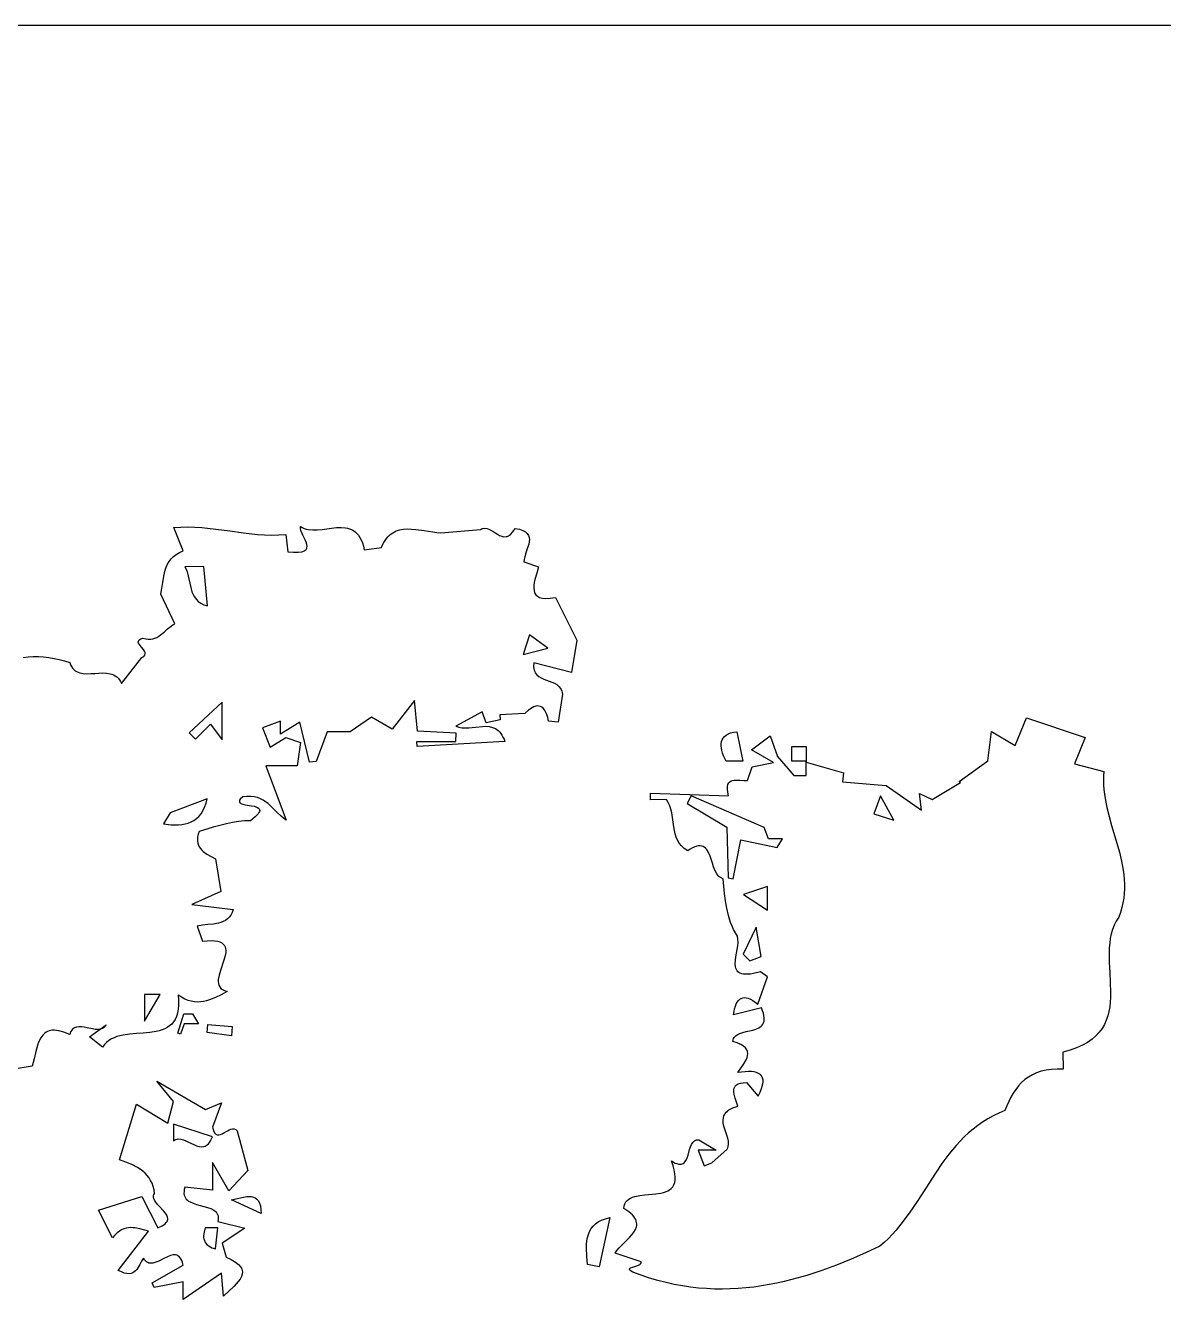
# Model space of a CAD drawing. Header units: metres. Extents: x 0 to 50, y 0 to 50.
# Drawn here: x 26.51 to 36.19, y 39.16 to 50 of the extents above; entities that cross this region are included whole.
import ezdxf

# ---------------------------------------------------------------- set-up
doc = ezdxf.new("R2010")
doc.units = ezdxf.units.M

msp = doc.modelspace()

# ---------------------------------------------------------------- linework, layer by layer
for points in [[(47, 50), (3, 50)], [(26.491465, 44.625365), (26.534645, 44.630359), (26.578177, 44.632709), (26.622008, 44.632484), (26.666083, 44.629757), (26.710348, 44.624597), (26.75475, 44.617075), (26.799235, 44.607261), (26.843749, 44.595225), (26.888237, 44.581039), (26.888237, 44.581039), (26.895087, 44.562874), (26.903158, 44.547115), (26.912372, 44.533602), (26.92265, 44.522177), (26.933917, 44.51268), (26.946094, 44.504951), (26.959104, 44.49883), (26.972868, 44.494159), (27.002352, 44.488528), (27.033926, 44.486783), (27.066968, 44.487646), (27.100859, 44.489844), (27.134978, 44.492101), (27.168704, 44.493141), (27.201418, 44.49169), (27.232497, 44.486472), (27.247231, 44.482052), (27.261323, 44.476212), (27.274696, 44.468792), (27.287274, 44.459634), (27.298977, 44.448577), (27.309729, 44.435463), (27.319453, 44.420132), (27.32807, 44.402424), (27.502297, 44.623782), (27.502297, 44.623782), (27.517412, 44.634786), (27.526119, 44.645987), (27.529374, 44.657323), (27.528132, 44.668737), (27.523352, 44.680168), (27.515987, 44.691558), (27.497336, 44.713977), (27.479829, 44.735518), (27.473896, 44.745812), (27.471118, 44.755709), (27.472453, 44.765149), (27.478856, 44.774073), (27.491283, 44.782423), (27.510692, 44.790139), (27.510692, 44.790139), (27.534112, 44.783012), (27.555827, 44.779641), (27.576018, 44.779638), (27.594865, 44.782616), (27.612551, 44.788189), (27.629256, 44.795969), (27.645163, 44.80557), (27.660452, 44.816605), (27.689903, 44.841428), (27.71906, 44.867342), (27.749373, 44.891253), (27.765417, 44.901489), (27.782294, 44.910064), (27.663002, 45.163137), (27.663002, 45.163137), (27.67183, 45.212012), (27.678853, 45.263772), (27.68711, 45.316585), (27.692652, 45.342814), (27.699641, 45.368619), (27.70846, 45.39377), (27.719486, 45.41804), (27.733101, 45.441199), (27.749684, 45.463017), (27.769616, 45.483266), (27.793275, 45.501717), (27.821042, 45.51814), (27.853298, 45.532307), (27.774001, 45.730539), (27.774001, 45.730539), (27.833733, 45.734729), (27.893264, 45.735795), (27.952629, 45.734179), (28.011861, 45.730328), (28.130061, 45.717694), (28.248137, 45.701447), (28.36636, 45.685142), (28.485001, 45.672332), (28.544562, 45.668349), (28.60433, 45.666572), (28.664339, 45.667447), (28.724621, 45.671417), (28.741137, 45.523749), (28.741137, 45.523749), (28.791572, 45.520038), (28.831341, 45.520425), (28.86148, 45.524526), (28.883027, 45.531954), (28.890903, 45.536795), (28.897019, 45.542323), (28.901506, 45.548489), (28.904494, 45.555246), (28.906489, 45.570337), (28.904041, 45.587209), (28.898188, 45.605477), (28.889968, 45.624754), (28.870573, 45.664791), (28.861474, 45.684777), (28.854156, 45.704228), (28.849659, 45.722756), (28.849017, 45.739976), (28.849017, 45.739976), (28.864749, 45.730336), (28.881261, 45.722749), (28.898486, 45.717034), (28.916351, 45.713006), (28.953723, 45.709279), (28.992816, 45.710103), (29.033069, 45.714011), (29.073919, 45.719537), (29.114804, 45.725214), (29.155163, 45.729577), (29.194434, 45.731159), (29.232054, 45.728494), (29.25007, 45.725111), (29.267462, 45.720116), (29.284161, 45.713326), (29.300097, 45.704558), (29.315198, 45.693628), (29.329395, 45.680354), (29.342617, 45.664551), (29.354795, 45.646038), (29.365858, 45.624629), (29.375736, 45.600143), (29.384358, 45.572396), (29.391655, 45.541204), (29.537586, 45.560614), (29.537586, 45.560614), (29.547403, 45.582882), (29.557907, 45.603089), (29.569067, 45.621323), (29.580854, 45.637672), (29.593238, 45.652222), (29.606188, 45.665063), (29.619676, 45.676282), (29.633671, 45.685966), (29.663062, 45.701082), (29.694122, 45.711114), (29.726612, 45.716763), (29.760293, 45.718732), (29.794924, 45.717722), (29.830267, 45.714436), (29.902131, 45.703843), (29.973969, 45.69257), (30.009279, 45.688433), (30.043865, 45.686232), (30.380066, 45.713566), (30.380066, 45.713566), (30.388913, 45.71877), (30.397775, 45.722319), (30.415547, 45.724985), (30.433388, 45.722636), (30.451307, 45.716343), (30.469314, 45.707179), (30.487416, 45.696213), (30.523941, 45.673166), (30.542381, 45.663227), (30.560951, 45.655774), (30.579659, 45.651877), (30.598514, 45.652607), (30.607999, 45.655043), (30.617524, 45.659038), (30.62709, 45.664725), (30.636698, 45.672239), (30.656044, 45.693282), (30.675572, 45.72324), (30.675572, 45.72324), (30.711706, 45.715537), (30.740333, 45.705496), (30.762161, 45.693328), (30.777899, 45.679248), (30.788257, 45.66347), (30.793941, 45.646207), (30.795663, 45.627674), (30.79413, 45.608083), (30.790051, 45.587649), (30.784134, 45.566585), (30.769626, 45.523422), (30.756274, 45.480305), (30.751804, 45.459298), (30.74975, 45.438943), (30.874544, 45.396134), (30.874544, 45.396134), (30.858165, 45.341331), (30.843465, 45.287428), (30.838012, 45.261671), (30.834498, 45.237167), (30.833431, 45.214259), (30.835318, 45.193291), (30.840664, 45.174604), (30.849977, 45.158543), (30.863763, 45.145449), (30.882529, 45.135666), (30.906781, 45.129537), (30.937027, 45.127404), (30.973773, 45.129611), (31.017526, 45.1365), (31.199344, 44.773018), (31.154731, 44.49759), (30.833033, 44.579038), (30.833033, 44.579038), (30.832056, 44.545719), (30.833741, 44.531291), (30.836748, 44.518221), (30.840984, 44.506415), (30.846355, 44.495774), (30.860128, 44.477607), (30.877314, 44.462948), (30.897162, 44.451028), (30.918921, 44.441076), (30.94184, 44.432321), (30.988148, 44.415318), (31.010035, 44.405529), (31.030076, 44.393854), (31.047519, 44.379523), (31.061613, 44.361764), (31.067169, 44.351358), (31.071606, 44.339807), (31.07483, 44.327013), (31.076747, 44.312881), (31.04208, 44.075161), (30.958942, 44.084029), (30.958942, 44.084029), (30.951628, 44.114692), (30.943382, 44.140702), (30.93425, 44.162298), (30.92428, 44.179715), (30.913517, 44.193192), (30.902008, 44.202965), (30.8898, 44.209271), (30.876938, 44.212349), (30.863471, 44.212434), (30.849443, 44.209765), (30.834902, 44.204578), (30.819893, 44.19711), (30.788661, 44.176283), (30.756118, 44.149181), (30.54453, 44.137531), (30.547837, 44.094461), (30.429216, 44.070308), (30.395892, 44.162835), (30.169734, 44.042314), (30.169734, 44.042314), (30.195641, 44.032514), (30.222837, 44.027266), (30.251056, 44.025638), (30.280028, 44.026696), (30.339156, 44.033137), (30.398073, 44.039123), (30.42678, 44.039613), (30.454629, 44.037188), (30.481349, 44.030917), (30.506673, 44.019866), (30.518727, 44.012256), (30.530332, 44.003101), (30.541453, 43.992285), (30.552057, 43.97969), (30.56211, 43.9652), (30.571579, 43.948699), (30.58043, 43.930069), (30.58863, 43.909194), (29.840747, 43.868141), (29.839833, 43.909702), (30.170895, 43.909702), (30.172373, 43.980836), (29.845213, 43.997056), (29.819137, 44.259311), (29.630365, 44.014848), (29.454819, 44.11771), (29.271561, 43.992432), (29.07625, 43.992432), (28.983996, 43.739434), (28.925077, 43.733371), (28.844097, 44.073593), (28.681116, 43.97334), (28.681116, 44.08372), (28.528229, 44.025753), (28.590628, 43.863587), (28.723934, 43.945587), (28.848762, 43.900668), (28.821413, 43.702878), (28.555717, 43.702878), (28.727085, 43.24261), (28.727085, 43.24261), (28.706397, 43.257768), (28.686735, 43.274344), (28.64934, 43.310203), (28.612604, 43.347098), (28.57423, 43.381936), (28.553712, 43.397617), (28.531923, 43.411625), (28.508576, 43.423573), (28.483384, 43.433074), (28.456061, 43.439743), (28.426319, 43.443192), (28.393871, 43.443035), (28.358431, 43.438886), (28.358431, 43.438886), (28.337962, 43.419077), (28.332512, 43.410922), (28.329926, 43.403807), (28.329958, 43.397634), (28.332364, 43.392308), (28.336896, 43.387732), (28.343312, 43.383812), (28.360811, 43.377553), (28.382898, 43.372762), (28.432995, 43.364515), (28.457082, 43.359524), (28.477914, 43.352931), (28.493528, 43.343968), (28.498766, 43.338358), (28.501964, 43.331867), (28.502877, 43.324401), (28.50126, 43.315862), (28.496869, 43.306155), (28.489456, 43.295184), (28.478779, 43.282853), (28.46459, 43.269067), (28.424701, 43.236741), (28.424701, 43.236741), (28.374665, 43.234664), (28.324023, 43.229328), (28.272432, 43.220998), (28.219552, 43.209938), (28.165041, 43.196412), (28.108557, 43.180686), (27.988304, 43.14369), (27.988304, 43.14369), (27.980386, 43.12142), (27.975431, 43.100502), (27.973278, 43.080872), (27.97377, 43.062466), (27.976748, 43.04522), (27.982052, 43.029069), (27.989525, 43.013951), (27.999007, 42.999799), (28.01034, 42.986551), (28.023364, 42.974142), (28.053853, 42.951583), (28.089203, 42.93161), (28.128143, 42.91371), (28.171507, 42.634486), (27.925296, 42.523902), (28.2785, 42.480598), (28.2785, 42.480598), (28.269088, 42.455593), (28.257496, 42.434321), (28.243913, 42.416445), (28.228528, 42.401629), (28.211527, 42.389537), (28.193099, 42.379833), (28.173433, 42.37218), (28.152717, 42.366242), (28.108886, 42.358164), (28.063113, 42.352909), (28.016902, 42.347787), (27.97176, 42.340106), (28.016139, 42.212472), (28.016139, 42.212472), (28.055411, 42.215927), (28.089523, 42.216801), (28.118778, 42.215243), (28.143482, 42.211404), (28.16394, 42.205431), (28.180456, 42.197476), (28.193336, 42.187688), (28.202884, 42.176216), (28.209405, 42.163209), (28.213204, 42.148818), (28.214585, 42.133192), (28.213854, 42.11648), (28.207274, 42.080398), (28.195902, 42.041768), (28.168535, 41.961652), (28.157419, 41.922559), (28.151264, 41.885704), (28.15081, 41.868489), (28.15251, 41.852283), (28.156671, 41.837235), (28.163596, 41.823494), (28.173591, 41.811211), (28.186961, 41.800533), (28.204009, 41.791612), (28.225042, 41.784596), (28.225042, 41.784596), (28.176311, 41.75737), (28.127094, 41.732673), (28.077175, 41.712592), (28.051886, 41.704934), (28.02634, 41.699211), (28.000511, 41.695686), (27.974372, 41.694617), (27.947896, 41.696267), (27.921056, 41.700895), (27.893826, 41.708763), (27.866178, 41.72013), (27.838085, 41.735259), (27.809521, 41.754408), (27.809521, 41.754408), (27.813153, 41.709506), (27.813449, 41.669103), (27.810589, 41.63295), (27.804753, 41.600798), (27.796123, 41.572397), (27.784879, 41.547497), (27.771203, 41.52585), (27.755274, 41.507205), (27.737274, 41.491313), (27.717384, 41.477925), (27.695783, 41.466791), (27.672655, 41.457661), (27.648178, 41.450287), (27.622533, 41.444418), (27.568467, 41.436199), (27.511901, 41.431009), (27.454282, 41.426851), (27.397057, 41.42173), (27.341673, 41.41365), (27.315122, 41.407876), (27.289575, 41.400614), (27.26521, 41.391614), (27.24221, 41.380627), (27.220754, 41.367403), (27.201024, 41.351693), (27.183201, 41.333247), (27.167465, 41.311815), (27.056934, 41.398909), (27.197402, 41.500202), (27.197402, 41.500202), (27.190745, 41.490392), (27.183387, 41.482238), (27.175378, 41.475623), (27.166769, 41.470426), (27.147955, 41.463814), (27.127348, 41.461452), (27.105353, 41.462392), (27.082375, 41.465682), (27.035088, 41.475512), (27.011589, 41.480153), (26.988724, 41.483343), (26.9669, 41.484133), (26.94652, 41.481573), (26.927989, 41.474712), (26.919544, 41.469372), (26.911713, 41.462601), (26.904546, 41.454279), (26.898095, 41.444288), (26.892409, 41.43251), (26.88754, 41.418825), (26.88754, 41.418825), (26.838548, 41.438646), (26.795806, 41.450449), (26.776618, 41.453553), (26.758802, 41.454905), (26.742293, 41.454588), (26.727029, 41.452686), (26.712945, 41.449283), (26.699977, 41.444462), (26.688062, 41.438308), (26.677137, 41.430905), (26.658001, 41.412685), (26.642058, 41.390473), (26.628801, 41.364941), (26.617719, 41.336759), (26.608304, 41.306598), (26.600046, 41.27513), (26.584968, 41.210953), (26.568412, 41.149597), (26.365003, 41.114939)], [(27.867632, 45.394761), (27.867632, 45.394761), (27.87816, 45.374852), (27.886535, 45.353309), (27.893259, 45.330463), (27.898833, 45.30664), (27.908539, 45.257381), (27.919666, 45.20816), (27.927017, 45.184385), (27.936228, 45.161605), (27.947801, 45.140149), (27.962238, 45.120345), (27.98004, 45.102522), (28.001709, 45.087008), (28.027747, 45.074131), (28.058655, 45.064221), (28.026848, 45.398834), (27.867632, 45.394761)], [(30.796308, 44.817747), (30.744035, 44.651319), (30.954036, 44.703635), (30.796308, 44.817747)], [(27.956917, 43.930385), (28.084021, 44.057434), (28.184522, 43.923491), (28.184522, 44.24481), (27.904455, 43.985329), (27.956917, 43.930385)], [(35.021277, 44.110389), (35.521892, 43.945569), (35.432076, 43.719269), (35.680977, 43.656682), (35.680977, 43.656682), (35.67785, 43.617697), (35.676841, 43.578892), (35.677784, 43.54025), (35.680514, 43.501754), (35.684864, 43.463389), (35.690667, 43.425136), (35.70597, 43.348905), (35.725091, 43.272927), (35.7467, 43.197069), (35.792061, 43.045182), (35.813153, 42.968886), (35.83141, 42.892177), (35.845503, 42.814923), (35.850572, 42.77605), (35.854102, 42.736991), (35.855925, 42.697728), (35.855875, 42.658246), (35.853787, 42.618528), (35.849493, 42.578556), (35.842828, 42.538316), (35.833625, 42.497789), (35.821717, 42.456959), (35.80694, 42.41581), (35.80694, 42.41581), (35.785496, 42.382598), (35.767958, 42.347842), (35.753978, 42.311681), (35.743208, 42.274251), (35.735299, 42.235689), (35.729902, 42.196133), (35.72667, 42.155718), (35.725254, 42.114583), (35.726476, 42.0307), (35.730783, 41.94558), (35.735387, 41.860319), (35.737501, 41.776014), (35.736753, 41.734563), (35.734338, 41.693762), (35.729908, 41.653749), (35.723113, 41.61466), (35.713605, 41.576633), (35.701037, 41.539805), (35.68506, 41.504312), (35.665325, 41.470292), (35.641484, 41.437882), (35.613188, 41.407219), (35.580091, 41.378441), (35.541842, 41.351683), (35.498094, 41.327084), (35.448498, 41.30478), (35.392706, 41.284909), (35.33037, 41.267608), (35.335048, 41.123605), (35.335048, 41.123605), (35.282837, 41.124914), (35.234266, 41.122328), (35.189159, 41.116016), (35.147343, 41.10615), (35.108645, 41.0929), (35.07289, 41.076435), (35.039905, 41.056927), (35.009515, 41.034544), (34.981547, 41.009459), (34.955826, 40.98184), (34.93218, 40.951858), (34.910434, 40.919683), (34.890415, 40.885486), (34.871947, 40.849437), (34.854859, 40.811706), (34.838975, 40.772463), (34.838975, 40.772463), (34.788102, 40.751005), (34.739716, 40.727406), (34.693681, 40.701784), (34.649864, 40.67426), (34.608129, 40.644953), (34.568342, 40.613983), (34.530369, 40.58147), (34.494075, 40.547533), (34.459325, 40.512292), (34.425986, 40.475867), (34.393921, 40.438378), (34.362998, 40.399944), (34.304034, 40.320721), (34.24802, 40.239156), (34.14053, 40.072831), (34.086902, 39.989987), (34.031917, 39.908632), (33.974498, 39.829724), (33.913569, 39.754221), (33.881451, 39.718045), (33.848053, 39.68308), (33.813238, 39.649445), (33.776874, 39.61726), (33.776874, 39.61726), (33.654623, 39.56095), (33.531387, 39.50747), (33.407118, 39.45743), (33.281769, 39.411439), (33.155292, 39.370108), (33.02764, 39.334046), (32.963359, 39.318182), (32.898766, 39.303863), (32.833855, 39.291167), (32.768621, 39.280169), (32.703057, 39.270946), (32.637158, 39.263573), (32.570918, 39.258128), (32.50433, 39.254686), (32.43739, 39.253324), (32.37009, 39.254117), (32.302425, 39.257142), (32.234389, 39.262476), (32.165976, 39.270194), (32.09718, 39.280373), (32.027996, 39.293088), (31.958417, 39.308417), (31.888437, 39.326435), (31.81805, 39.347219), (31.747251, 39.370844), (31.676033, 39.397388), (31.676033, 39.397388), (31.66078, 39.405959), (31.651231, 39.413275), (31.646728, 39.419517), (31.646612, 39.424867), (31.650226, 39.429506), (31.65691, 39.433617), (31.676854, 39.440977), (31.701178, 39.448401), (31.724612, 39.457343), (31.734348, 39.462837), (31.741887, 39.469255), (31.746568, 39.476779), (31.747735, 39.48559), (31.524073, 39.55831), (31.524073, 39.55831), (31.540342, 39.581726), (31.55968, 39.604599), (31.603617, 39.64923), (31.647991, 39.693231), (31.667874, 39.715319), (31.684906, 39.737635), (31.698101, 39.76031), (31.70647, 39.783472), (31.708537, 39.795276), (31.709028, 39.80725), (31.707819, 39.81941), (31.704787, 39.831772), (31.699808, 39.844353), (31.692761, 39.857168), (31.68352, 39.870234), (31.671962, 39.883567), (31.657965, 39.897183), (31.641405, 39.911097), (31.600103, 39.939887), (31.600103, 39.939887), (31.602845, 39.960874), (31.608576, 39.979007), (31.61706, 39.994518), (31.628061, 40.007638), (31.641346, 40.018598), (31.656678, 40.027628), (31.673823, 40.034961), (31.692546, 40.040828), (31.733783, 40.049087), (31.778509, 40.054254), (31.870905, 40.062712), (31.914813, 40.069703), (31.935371, 40.074698), (31.954686, 40.081), (31.972522, 40.088842), (31.988644, 40.098454), (32.002816, 40.110067), (32.014805, 40.123914), (32.024375, 40.140224), (32.03129, 40.159229), (32.035315, 40.181161), (32.036216, 40.20625), (32.033758, 40.234728), (32.027704, 40.266826), (32.017821, 40.302775), (32.003872, 40.342806), (32.003872, 40.342806), (32.036792, 40.325531), (32.051024, 40.320308), (32.063891, 40.317179), (32.075484, 40.316006), (32.085894, 40.316653), (32.095211, 40.318984), (32.103525, 40.32286), (32.110928, 40.328146), (32.11751, 40.334705), (32.128572, 40.351091), (32.137436, 40.370925), (32.144827, 40.393112), (32.158089, 40.440164), (32.165408, 40.46284), (32.174153, 40.483488), (32.185048, 40.501015), (32.198817, 40.514324), (32.207006, 40.519056), (32.216185, 40.522323), (32.226445, 40.523988), (32.237877, 40.523914), (32.383997, 40.435061), (32.231472, 40.435061), (32.281761, 40.302539), (32.347629, 40.327513), (32.47899, 40.44357), (32.47899, 40.44357), (32.483912, 40.454101), (32.487267, 40.465016), (32.489846, 40.487873), (32.487871, 40.51188), (32.482487, 40.536778), (32.466064, 40.588204), (32.449731, 40.640072), (32.444458, 40.665522), (32.44264, 40.690302), (32.44542, 40.714151), (32.448892, 40.725646), (32.453943, 40.736811), (32.460715, 40.747614), (32.469352, 40.758022), (32.479997, 40.768002), (32.492793, 40.777522), (32.507882, 40.786549), (32.525408, 40.795052), (32.568341, 40.810352), (32.568341, 40.810352), (32.545463, 40.878258), (32.53632, 40.911283), (32.533737, 40.926949), (32.53302, 40.941816), (32.534574, 40.95571), (32.538802, 40.968453), (32.546109, 40.979871), (32.556899, 40.989788), (32.571578, 40.998029), (32.590549, 41.004417), (32.614218, 41.008777), (32.642987, 41.010934), (32.740511, 40.894624), (32.740511, 40.894624), (32.757777, 40.929376), (32.770421, 40.960464), (32.778629, 40.988037), (32.782593, 41.012244), (32.782501, 41.033236), (32.778542, 41.051162), (32.770905, 41.066172), (32.759779, 41.078415), (32.745354, 41.088042), (32.727819, 41.095202), (32.707363, 41.100045), (32.684175, 41.10272), (32.658444, 41.103378), (32.630359, 41.102168), (32.567886, 41.094743), (32.567886, 41.094743), (32.618529, 41.168122), (32.639542, 41.204354), (32.647057, 41.222122), (32.651848, 41.239568), (32.653368, 41.256628), (32.651071, 41.273233), (32.644409, 41.289316), (32.632835, 41.304812), (32.615802, 41.319653), (32.592763, 41.333773), (32.563172, 41.347105), (32.526481, 41.359582), (32.526481, 41.359582), (32.528582, 41.372413), (32.532491, 41.383762), (32.538063, 41.393752), (32.545154, 41.402505), (32.553616, 41.410145), (32.563306, 41.416794), (32.585785, 41.427614), (32.611429, 41.435947), (32.639073, 41.442778), (32.695715, 41.455869), (32.722386, 41.464096), (32.746406, 41.474757), (32.766614, 41.488834), (32.774924, 41.497461), (32.781845, 41.507312), (32.787232, 41.518509), (32.790938, 41.531174), (32.792818, 41.545432), (32.792728, 41.561405), (32.790522, 41.579216), (32.786054, 41.598988), (32.779179, 41.620844), (32.769752, 41.644907), (32.531304, 41.586648), (32.531304, 41.586648), (32.535759, 41.613469), (32.541229, 41.637702), (32.547739, 41.659296), (32.555312, 41.6782), (32.563973, 41.694362), (32.573748, 41.707729), (32.58466, 41.718252), (32.596735, 41.725878), (32.609997, 41.730556), (32.62447, 41.732233), (32.64018, 41.73086), (32.657151, 41.726383), (32.675407, 41.718752), (32.694973, 41.707915), (32.715874, 41.69382), (32.738134, 41.676416), (32.821672, 41.908126), (32.759755, 41.951539), (32.759755, 41.951539), (32.701126, 41.937184), (32.676143, 41.933092), (32.653862, 41.930926), (32.634146, 41.930588), (32.616855, 41.931979), (32.601852, 41.935003), (32.588998, 41.939559), (32.578154, 41.945552), (32.569183, 41.952881), (32.561945, 41.96145), (32.556302, 41.971159), (32.552115, 41.981912), (32.549247, 41.993609), (32.546913, 42.019445), (32.548189, 42.047882), (32.55197, 42.078136), (32.562614, 42.140952), (32.567262, 42.171944), (32.569984, 42.201613), (32.569672, 42.229172), (32.565219, 42.253838), (32.565219, 42.253838), (32.547813, 42.282415), (32.532427, 42.311491), (32.518909, 42.341018), (32.507102, 42.370946), (32.488005, 42.431814), (32.473897, 42.493701), (32.463542, 42.556218), (32.455701, 42.618974), (32.442607, 42.743637), (32.442607, 42.743637), (32.430578, 42.747491), (32.419695, 42.753169), (32.409862, 42.760512), (32.400979, 42.769362), (32.385676, 42.790944), (32.373005, 42.816639), (32.362187, 42.845173), (32.352439, 42.875273), (32.333032, 42.93507), (32.321811, 42.96222), (32.308537, 42.985838), (32.300886, 42.995924), (32.292429, 43.00465), (32.283068, 43.011855), (32.272706, 43.017381), (32.261245, 43.021068), (32.248587, 43.022758), (32.234634, 43.02229), (32.21929, 43.019506), (32.202457, 43.014246), (32.184036, 43.006351), (32.163931, 42.995661), (32.142043, 42.982018), (32.142043, 42.982018), (32.113066, 43.001185), (32.089451, 43.022613), (32.070554, 43.046047), (32.055728, 43.071231), (32.044329, 43.097911), (32.035712, 43.12583), (32.02923, 43.154733), (32.024238, 43.184365), (32.016144, 43.244795), (32.006268, 43.305075), (31.999048, 43.334521), (31.989445, 43.363164), (31.976816, 43.390748), (31.960514, 43.417018), (31.826206, 43.413325), (31.826779, 43.471548), (32.490076, 43.449446), (32.490076, 43.449446), (32.483375, 43.480433), (32.480433, 43.506342), (32.480923, 43.527607), (32.484516, 43.544664), (32.490885, 43.557948), (32.499703, 43.567897), (32.510643, 43.574944), (32.523375, 43.579526), (32.537573, 43.582079), (32.55291, 43.583038), (32.585687, 43.581916), (32.619085, 43.579648), (32.650484, 43.579717), (32.689694, 43.694854), (32.87111, 43.731793), (32.683115, 43.838562), (32.842658, 43.958167), (32.904856, 43.782496), (33.045618, 43.620149), (33.150455, 43.620149), (33.150455, 43.744243), (33.026306, 43.744243), (33.026306, 43.868338), (33.150455, 43.868338), (33.150455, 43.735903), (33.467733, 43.643207), (33.45753, 43.568414), (33.828527, 43.535929), (34.131019, 43.326603), (34.111529, 43.469462), (34.219804, 43.417967), (34.460264, 43.561575), (34.450649, 43.570604), (34.692944, 43.746078), (34.72499, 43.994594), (34.925487, 43.877112), (35.021277, 44.110389)], [(32.56088, 43.994097), (32.61031, 43.744243), (32.46863, 43.743748), (32.46863, 43.743748), (32.447091, 43.789872), (32.438807, 43.812005), (32.432397, 43.833383), (32.428024, 43.853905), (32.425849, 43.873469), (32.426037, 43.891974), (32.42875, 43.909318), (32.434151, 43.9254), (32.442402, 43.940118), (32.453666, 43.95337), (32.468106, 43.965056), (32.485884, 43.975073), (32.507164, 43.983319), (32.532109, 43.989695), (32.56088, 43.994097)], [(27.741369, 43.302423), (27.685459, 43.20912), (27.685459, 43.20912), (27.750374, 43.202549), (27.781548, 43.201524), (27.811723, 43.202273), (27.840792, 43.204997), (27.868647, 43.209894), (27.895181, 43.217166), (27.920285, 43.227013), (27.943853, 43.239634), (27.965776, 43.255229), (27.985947, 43.274), (28.004259, 43.296145), (28.020604, 43.321866), (28.034874, 43.351362), (28.046962, 43.384833), (28.056761, 43.422479), (27.741369, 43.302423)], [(32.138911, 43.382912), (32.474468, 43.180549), (32.485592, 42.751418), (32.529198, 42.743406), (32.594582, 43.073725), (32.903369, 43.008589), (32.947679, 43.082407), (32.827955, 43.082407), (32.791675, 43.178011), (32.171974, 43.447154), (32.138911, 43.382912)], [(33.781193, 43.447188), (33.723957, 43.296359), (33.895928, 43.242392), (33.781193, 43.447188)], [(32.617157, 42.609765), (32.819393, 42.476481), (32.819393, 42.676326), (32.617157, 42.609765)], [(32.724365, 42.330966), (32.613516, 42.102403), (32.67007, 42.045874), (32.766684, 42.082505), (32.724365, 42.330966)], [(27.522398, 41.758734), (27.522398, 41.533042), (27.657304, 41.758734), (27.522398, 41.758734)], [(27.856849, 41.593275), (27.932088, 41.593275), (27.981747, 41.510545), (27.861737, 41.510545), (27.829662, 41.421488), (27.807927, 41.429051), (27.856849, 41.593275)], [(28.264476, 41.40762), (28.055844, 41.436643), (28.063385, 41.504036), (28.268768, 41.486313), (28.264476, 41.40762)], [(27.629784, 41.020858), (28.042034, 40.779814), (28.178675, 40.836661), (28.102665, 40.629444), (28.102665, 40.629444), (28.110112, 40.602434), (28.119238, 40.583418), (28.129841, 40.571399), (28.141722, 40.56538), (28.154679, 40.564366), (28.168512, 40.567358), (28.18302, 40.57336), (28.198004, 40.581375), (28.228595, 40.599458), (28.2438, 40.607532), (28.258679, 40.613632), (28.27303, 40.616761), (28.286654, 40.615922), (28.299349, 40.610118), (28.310914, 40.598354), (28.400767, 40.261767), (28.240422, 40.090361), (28.101757, 40.329769), (28.101757, 40.094462), (27.867107, 40.119989), (27.867107, 40.119989), (27.86201, 40.100439), (27.859452, 40.082768), (27.859268, 40.066856), (27.861294, 40.052581), (27.865366, 40.039824), (27.871318, 40.028464), (27.878987, 40.01838), (27.888208, 40.009453), (27.898816, 40.001562), (27.910647, 39.994587), (27.937319, 39.982902), (27.966909, 39.973435), (27.998099, 39.965223), (28.06002, 39.948713), (28.088118, 39.938489), (28.112554, 39.925668), (28.122986, 39.917983), (28.13201, 39.909288), (28.139459, 39.899462), (28.145171, 39.888385), (28.148979, 39.875937), (28.150721, 39.861997), (28.15023, 39.846445), (28.147344, 39.82916), (28.37805, 39.771964), (28.184522, 39.643002), (28.21681, 39.525036), (28.21681, 39.525036), (28.261408, 39.504354), (28.296433, 39.483671), (28.322625, 39.462989), (28.340721, 39.442306), (28.346964, 39.431965), (28.351461, 39.421624), (28.354303, 39.411283), (28.355582, 39.400942), (28.353825, 39.380259), (28.346927, 39.359577), (28.335626, 39.338895), (28.320662, 39.318212), (28.302774, 39.29753), (28.282699, 39.276847), (28.195309, 39.194118), (28.178389, 39.388774), (27.85346, 39.164743), (27.85346, 39.314692), (27.606953, 39.267509), (27.587644, 39.306957), (27.851468, 39.458178), (27.851468, 39.458178), (27.84612, 39.478582), (27.839954, 39.495852), (27.833018, 39.510183), (27.825361, 39.521768), (27.817031, 39.5308), (27.808076, 39.537473), (27.798545, 39.541979), (27.788487, 39.544513), (27.77795, 39.545267), (27.766982, 39.544434), (27.743949, 39.538784), (27.719775, 39.529109), (27.694848, 39.516955), (27.644288, 39.491398), (27.619431, 39.481088), (27.595372, 39.474486), (27.583763, 39.473058), (27.572499, 39.473138), (27.561628, 39.474917), (27.5512, 39.47859), (27.541262, 39.48435), (27.531863, 39.492391), (27.523052, 39.502904), (27.514877, 39.516085), (27.514877, 39.516085), (27.499357, 39.490405), (27.484328, 39.461995), (27.467943, 39.43403), (27.458666, 39.421208), (27.448357, 39.409687), (27.436786, 39.399866), (27.423723, 39.392141), (27.408937, 39.38691), (27.392197, 39.384569), (27.373271, 39.385515), (27.35193, 39.390145), (27.327943, 39.398857), (27.301079, 39.412047), (27.55858, 39.746989), (27.55858, 39.746989), (27.483449, 39.765556), (27.445165, 39.773082), (27.42591, 39.775283), (27.406604, 39.776015), (27.387265, 39.774958), (27.367913, 39.77179), (27.348566, 39.766193), (27.329243, 39.757843), (27.309963, 39.746422), (27.290745, 39.731608), (27.271607, 39.713081), (27.252567, 39.69052), (27.133565, 39.925477), (27.50224, 40.041263), (27.637756, 39.773741), (27.637756, 39.773741), (27.674752, 39.791748), (27.688804, 39.800757), (27.700121, 39.809771), (27.708878, 39.81879), (27.715247, 39.827814), (27.719402, 39.836844), (27.721514, 39.84588), (27.721757, 39.854923), (27.720303, 39.863974), (27.713, 39.882099), (27.700987, 39.90026), (27.685648, 39.91846), (27.650524, 39.954992), (27.633506, 39.973332), (27.618696, 39.991727), (27.607476, 40.01018), (27.60123, 40.028695), (27.600405, 40.037977), (27.601342, 40.047276), (27.604214, 40.056593), (27.609194, 40.065928), (27.609194, 40.065928), (27.604577, 40.097663), (27.597391, 40.126821), (27.587784, 40.15356), (27.575907, 40.178042), (27.561909, 40.200426), (27.545938, 40.220873), (27.528144, 40.239541), (27.508677, 40.256592), (27.487685, 40.272186), (27.465319, 40.286481), (27.417057, 40.311821), (27.365086, 40.333891), (27.310601, 40.353971), (27.45441, 40.827353), (27.723128, 40.664065), (27.769524, 40.85014), (27.629784, 41.020858)], [(27.770695, 40.654975), (27.771016, 40.515225), (27.771016, 40.515225), (27.780741, 40.521474), (27.79069, 40.525939), (27.800842, 40.528766), (27.81118, 40.530098), (27.832337, 40.528857), (27.854014, 40.523375), (27.87606, 40.514808), (27.898328, 40.504314), (27.942933, 40.482174), (27.964973, 40.472842), (27.986641, 40.466211), (28.007787, 40.46344), (28.028262, 40.465684), (28.038202, 40.469049), (28.047919, 40.474102), (28.057393, 40.480988), (28.066608, 40.489851), (28.075543, 40.500835), (28.084181, 40.514087), (28.100489, 40.547968), (27.770695, 40.654975)], [(28.515276, 39.895828), (28.263499, 40.012006), (28.263499, 40.012006), (28.350831, 40.032522), (28.393065, 40.039688), (28.413008, 40.04087), (28.431856, 40.039833), (28.449378, 40.036111), (28.465339, 40.029239), (28.479507, 40.018752), (28.491647, 40.004186), (28.501528, 39.985075), (28.508915, 39.960956), (28.513575, 39.931361), (28.515276, 39.895828)], [(28.040167, 39.773587), (28.040167, 39.773587), (28.029557, 39.738438), (28.026862, 39.722331), (28.025842, 39.707184), (28.026447, 39.692983), (28.028628, 39.679714), (28.032336, 39.667361), (28.037521, 39.655912), (28.044134, 39.645351), (28.052126, 39.635665), (28.072048, 39.61886), (28.096895, 39.605383), (28.126271, 39.595119), (28.148243, 39.773225), (28.040167, 39.773587)], [(31.478705, 39.861035), (31.390122, 39.442306), (31.290321, 39.461828), (31.290321, 39.461828), (31.283878, 39.533123), (31.28158, 39.600372), (31.282677, 39.632156), (31.28564, 39.662541), (31.290745, 39.691398), (31.298269, 39.718598), (31.308487, 39.744011), (31.321678, 39.767509), (31.338116, 39.788962), (31.358079, 39.808241), (31.381843, 39.825217), (31.409685, 39.839761), (31.44188, 39.851743), (31.478705, 39.861035)]]:
    msp.add_lwpolyline(points)

doc.saveas('drawing.dxf')
